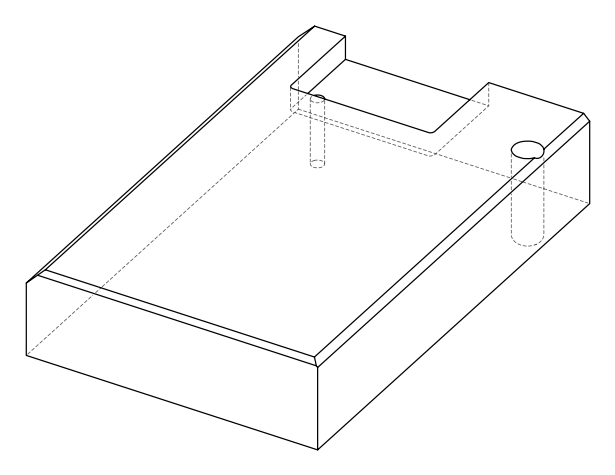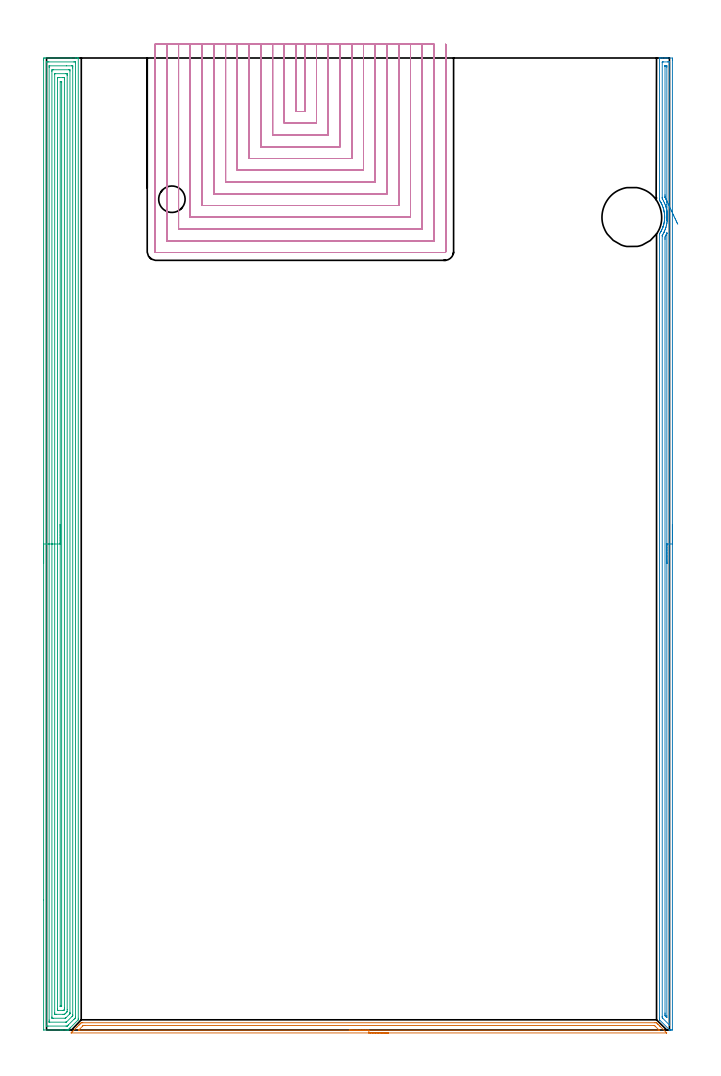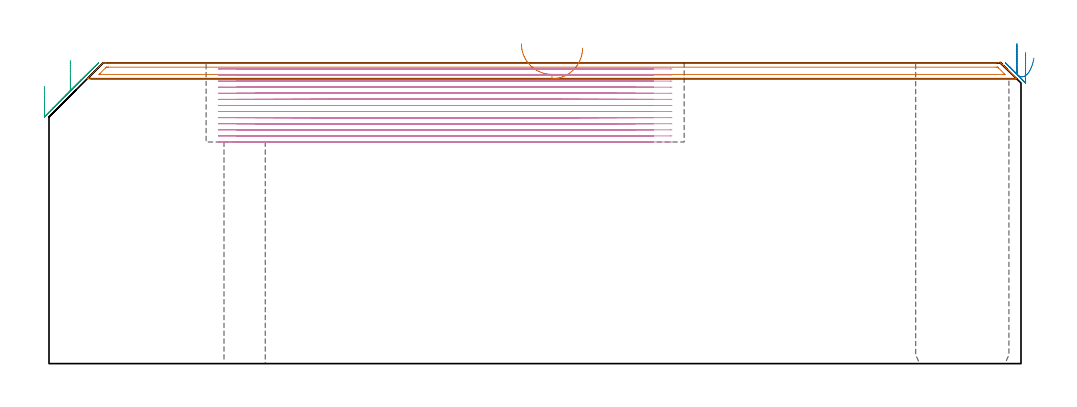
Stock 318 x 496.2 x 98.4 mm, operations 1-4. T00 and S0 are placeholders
(PLAN: 8 operations, 5 tool changes, 173.3 min)
(1 AREA_MILL | FG_CHAMFER_SURFACE | UGT0205_001 | 4.98 min | 4173 mm3)
(2 AREA_MILL_1 | FG_CHAMFER_SURFACE_1 | UGT0205_001 | 12.06 min | 10744 mm3)
(3 AREA_MILL_2 | FG_CHAMFER_SURFACE_2 | UGT0205_001 | 27.97 min | 77639 mm3)
(4 MILL_SLOT | SLOT_PARTIAL_RECTANGULAR | NXT0201_009 | Follow Part, ap 2, ae 75% | 123.13 min | 418203 mm3)
(5 MILL_THROUGH_HOLE_FROM_SOLID_MATERIAL | STEP1HOLE | NXT0201_007 | Circular | 4.46 min | 71501 mm3)
(6 SPOT_DRILL | STEP1HOLE_1 | NXT0321_9005460120000 | 0.04 min | 5 mm3)
(7 DRILL_THROUGH_HOLE_INTO_CENTER | STEP1HOLE_1 | NXT0301_042 | 0.32 min | 2831 mm3)
(8 DRILL_TO_ENLARGE_THROUGH_HOLE | STEP1HOLE_1 | NXT0301_102 | 0.32 min | 7514 mm3)
(TOOL UGT0205_001 | Chamfer Mill 20 x 3 x 45 deg. | D20 FL50 Z2)
(TOOL NXT0201_009 | ENDMILL 8mm [2P460-0800-NA 1630] | D8 FL26 Z6)
(TOOL NXT0201_007 | ENDMILL 25mm [R216.25-25050GCK54P 1620] | D25 R3 FL54 Z5)
(TOOL NXT0321_9005460120000 | NC Spot Drill, 142deg, 12mm, Carbide, Uncoated | D12 PA142 FL30 Z2)
(TOOL NXT0301_042 | Carbide Drill 7.1mm [860.1-0710-057A1-MM 2214] | D7.1 PA140 FL85 Z2)
(TOOL NXT0301_102 | Carbide Drill 13.5mm [860.1-1350-108A1-MM 2214] | D13.5 PA140 FL123 Z2)
(OP 1 AREA_MILL)
G17 G21 G94 G90
T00 M6
G54
G17 G0 G90 X174.55 Y-1.5 S1061 M3
G43 Z108.4 H0
Z103.2
G94 G1 X174.512 Z102.328 F250.
X174.398 Z101.463
X174.21 Z100.612
X173.947 Z99.78
X173.613 Z98.974
X173.211 Z98.2
X172.742 Z97.464
X172.211 Z96.772
X171.621 Z96.129
X170.978 Z95.54
X170.286 Z95.008
X169.55 Z94.54
X168.777 Z94.137
X167.971 Z93.803
X167.139 Z93.541
X166.287 Z93.352
X165.422 Z93.238
X164.55 Z93.2
X12.673
X12.52 Y-1.493 Z93.206
X12.673 Y-1.331 Z93.368
X12.888 Y-1.113 Z93.587
X12.905 Y-1.095 Z93.605
X13.566 Y-0.434 Z94.265
X14.459 Y0.459 Z95.159
X15.246 Y1.246 Z95.944
X15.353 Y1.354 Z96.051
X15.538 Y1.539 Z96.237
X16.246 Y2.247 Z96.945
X16.415 Y2.417 Z97.112
X16.58 Y2.581 Z97.279
X16.693 Y2.694 Z97.392
X16.854 Y2.856 Z97.551
X17.012 Y3.013 Z97.711
X17.14 Y3.141 Z97.839
X17.293 Y3.295 Z97.99
X17.586 Y3.586 Z98.283
X17.698 Y3.695 Z98.391
X18.48 Y3.7 Z98.4
X310.621
X311.402 Y3.695 Z98.391
X311.514 Y3.585 Z98.282
X311.807 Y3.295 Z97.99
X311.961 Y3.14 Z97.838
X312.088 Y3.013 Z97.711
X312.246 Y2.856 Z97.551
X312.753 Y2.347 Z97.047
X313.003 Y2.098 Z96.796
X313.124 Y1.978 Z96.674
X313.455 Y1.645 Z96.345
X316.512 Y-1.411 Z93.287
X316.577 Y-1.48 Z93.218
X316.583 Y-1.495 Z93.204
X316.577 Y-1.499 Z93.199
X164.55 Y-1.5 Z93.2
Y-0.086 Z94.614
X16.693 Y-0.085 Z94.615
X16.558
X16.44 Y-0.081 Z94.619
X16.389 Y-0.079 Z94.621
Y-0.072 Z94.628
X16.464 Y0.008 Z94.708
X16.546 Y0.094 Z94.794
X16.693 Y0.243 Z94.943
X18.48 Y2.029 Z96.729
X18.679 Y2.221 Z96.921
X18.728 Y2.266 Z96.966
X18.759 Y2.279 Z96.979
X18.804 Y2.281 Z96.981
X18.993 Y2.284 Z96.984
X19.373 Y2.286 Z96.986
X19.507
X309.861
X310.241 Y2.283 Z96.983
X310.335 Y2.281 Z96.981
X310.355 Y2.279 Z96.979
X310.385 Y2.254 Z96.954
X310.45 Y2.195 Z96.895
X310.621 Y2.029 Z96.729
X312.653 Y-0.003 Z94.697
X312.7 Y-0.052 Z94.648
X312.719 Y-0.076 Z94.624
Y-0.081 Z94.619
X312.717 Y-0.082 Z94.618
X312.656 Y-0.084 Z94.616
X312.408 Y-0.086 Z94.614
X312.249
X164.55
X163.679 Z94.652
X162.814 Z94.766
X161.962 Z94.955
X161.13 Z95.217
X160.324 Z95.551
X159.55 Z95.954
X158.815 Z96.423
X158.122 Z96.954
X157.479 Z97.543
X156.89 Z98.186
X156.359 Z98.878
X155.89 Z99.614
X155.487 Z100.388
X155.153 Z101.194
X154.891 Z102.026
X154.702 Z102.878
X154.588 Z103.743
X154.55 Z104.614
G0 Z108.4
M5
M2
(OP 2 AREA_MILL_1)
G17 G21 G94 G90
T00 M6
G54
G17 G0 G90 X319.5 Y258.1 S1061 M3
G43 Z108.4 H0
Z101.8
G94 G1 Y258.062 Z100.928 F250.
Y257.948 Z100.064
Y257.759 Z99.212
Y257.497 Z98.38
Y257.163 Z97.574
Y256.76 Z96.8
Y256.292 Z96.064
Y255.76 Z95.372
Y255.171 Z94.729
Y254.528 Z94.14
Y253.836 Z93.609
Y253.1 Z93.14
Y252.326 Z92.737
Y251.52 Z92.403
Y250.688 Z92.141
Y249.836 Z91.952
Y248.972 Z91.838
Y248.1 Z91.8
Y0.172
X319.497 Y0.103 Z91.803
X319.492 Y0.01 Z91.806
X319.084 Y0. Z92.216
X318.677 Z92.623
X318.383 Z92.912
X318.248 Z93.048
X318.11 Y0.003 Z93.187
X318.093 Y0.007 Z93.203
X317.987 Y0.113 Z93.311
X317.927 Y0.172 Z93.371
X313.013 Y5.086 Z98.286
X312.923 Y5.175 Z98.373
X312.905 Y5.204 Z98.391
X312.9 Y5.978 Z98.4
Y406.238
X312.904 Y406.405 Z98.389
X312.999 Y406.562 Z98.3
X313.126 Y406.757 Z98.173
X313.308 Y407.047 Z97.992
X313.322 Y407.07 Z97.977
X313.571 Y407.501 Z97.726
X313.612 Y407.578 Z97.683
X313.799 Y407.914 Z97.5
X313.826 Y407.963 Z97.473
X313.965 Y408.245 Z97.334
X314.043 Y408.408 Z97.254
X314.249 Y408.856 Z97.051
X314.61 Y409.749 Z96.685
X314.632 Y409.811 Z96.662
X314.7 Y409.987 Z96.599
X314.711 Y410.022 Z96.589
X314.719 Y410.047 Z96.581
X314.783 Y410.258 Z96.51
X314.86 Y410.499 Z96.433
X314.905 Y410.642 Z96.388
X314.923 Y410.705 Z96.37
X315.033 Y411.088 Z96.264
X315.083 Y411.293 Z96.215
X315.122 Y411.452 Z96.176
X315.14 Y411.535 Z96.154
X315.152 Y411.598 Z96.14
X315.286 Y412.254 Z96.013
X315.319 Y412.428 Z95.977
X315.327 Y412.492 Z95.966
X315.399 Y412.987 Z95.897
X315.447 Y413.321 Z95.848
X315.508 Y414.088 Z95.782
X315.52 Y414.215 Z95.775
X315.522 Y414.241
X315.54 Y414.661 Z95.755
Y414.793 Z95.752
Y414.85 Z95.751
X315.542 Y414.898 Z95.752
X315.543 Y414.993
X315.544 Y415.108 Z95.75
X315.542 Y415.172 Z95.751
X315.534 Y415.554 Z95.76
X315.53 Y415.623 Z95.763
X315.507 Y416.001 Z95.785
X315.5 Y416.065 Z95.79
X315.426 Y416.839 Z95.872
X315.42 Y416.894 Z95.877
X315.341 Y417.405 Z95.953
X315.313 Y417.603 Z95.985
X315.307 Y417.645 Z95.992
X315.284 Y417.787 Z96.012
X315.271 Y417.852 Z96.024
X315.198 Y418.234 Z96.1
X315.102 Y418.635 Z96.197
X315.091 Y418.68 Z96.208
X314.839 Y419.573 Z96.459
X314.818 Y419.639 Z96.48
X314.699 Y420.012 Z96.599
X314.53 Y420.466 Z96.765
X314.503 Y420.532 Z96.791
X314.419 Y420.746 Z96.88
X314.413 Y420.762 Z96.887
X314.351 Y420.914 Z96.947
X314.321 Y420.979 Z96.975
X314.155 Y421.359 Z97.145
X314.099 Y421.474 Z97.2
X313.903 Y421.873 Z97.393
X313.812 Y422.063 Z97.487
X313.711 Y422.252 Z97.588
X313.702 Y422.27 Z97.598
X313.52 Y422.588 Z97.78
X313.455 Y422.701 Z97.844
X313.186 Y423.145 Z98.112
X313.143 Y423.213 Z98.155
X312.905 Y423.584 Z98.395
Y423.594
X312.9 Y424.106 Z98.4
Y496.028
X312.903 Y496.19 Z98.388
X312.964 Y496.193 Z98.328
X313.378 Y496.2 Z97.921
X313.723 Z97.576
X314.413 Z96.882
X315.651 Z95.646
X316.197 Z95.097
X316.819 Z94.476
X319.497 Y496.199 Z91.8
X319.5 Y495.581
Y494.961
Y248.1
X318.086 Z93.214
Y3.102
X318.085 Y2.904 Z93.215
X318.08 Y2.51 Z93.22
X318.079 Y2.477 Z93.221
X318.064 Y2.488 Z93.236
X318.036 Y2.514 Z93.264
X317.987 Y2.563 Z93.313
X314.571 Y5.98 Z96.729
X314.413 Y6.143 Z96.887
X314.328 Y6.234 Z96.972
X314.319 Y6.577 Z96.981
X314.316 Y6.774 Z96.984
X314.315 Y6.873 Z96.985
X314.314 Y6.972 Z96.986
X314.315 Y405.344 Z96.985
Y405.442
X314.318 Y405.541 Z96.982
X314.321 Y405.605 Z96.979
X314.339 Y405.661 Z96.961
X314.413 Y405.795 Z96.887
X314.574 Y406.077 Z96.726
X314.664 Y406.238 Z96.636
X314.89 Y406.654 Z96.41
X315.138 Y407.131 Z96.162
X315.172 Y407.198 Z96.128
X315.194 Y407.244 Z96.106
X315.307 Y407.489 Z95.993
X315.47 Y407.861 Z95.83
X315.539 Y408.024 Z95.761
X315.729 Y408.495 Z95.571
X315.896 Y408.918 Z95.404
X315.944 Y409.046 Z95.356
X315.977 Y409.141 Z95.323
X316.195 Y409.811 Z95.105
X316.2 Y409.827 Z95.1
X316.385 Y410.52 Z94.915
X316.429 Y410.705 Z94.871
X316.549 Y411.249 Z94.751
X316.622 Y411.598 Z94.678
X316.663 Y411.813 Z94.637
X316.695 Y411.997 Z94.605
X316.769 Y412.492 Z94.531
X316.809 Y412.776 Z94.491
X316.844 Y413.061 Z94.456
X316.875 Y413.385 Z94.425
X316.891 Y413.587 Z94.409
X316.936 Y414.278 Z94.364
X316.942 Y414.429 Z94.358
X316.953 Y415.172 Z94.347
X316.952 Y415.314 Z94.348
X316.919 Y416.065 Z94.381
X316.908 Y416.251 Z94.392
X316.842 Y416.959 Z94.458
X316.828 Y417.091 Z94.472
X316.809 Y417.243 Z94.491
X316.717 Y417.852 Z94.583
X316.646 Y418.3 Z94.654
X316.559 Y418.746 Z94.741
X316.393 Y419.446 Z94.907
X316.341 Y419.639 Z94.959
X316.2 Y420.143 Z95.1
X316.082 Y420.532 Z95.218
X316.026 Y420.706 Z95.274
X315.765 Y421.426 Z95.535
X315.468 Y422.158 Z95.832
X315.396 Y422.319 Z95.904
X315.307 Y422.513 Z95.993
X314.961 Y423.213 Z96.339
X314.545 Y423.974 Z96.755
X314.467 Y424.106 Z96.833
X314.413 Y424.199 Z96.887
X314.327 Y424.353 Z96.973
X314.319 Y424.703 Z96.981
X314.315 Y424.901 Z96.985
Y425.
X314.314 Y425.098 Z96.986
X314.315 Y493.892 Z96.985
X314.317 Y493.992 Z96.983
X314.321 Y494.18 Z96.979
X314.413 Y494.19 Z96.887
X314.903 Y494.198 Z96.397
X317.093 Y494.2 Z94.207
X317.581 Z93.719
X317.987 Y494.196 Z93.313
X318.045 Y494.194 Z93.255
X318.074 Y494.191 Z93.226
X318.079 Y494.09 Z93.221
X318.084 Y493.893 Z93.216
X318.085 Y493.794 Z93.215
X318.086 Y248.1 Z93.214
X316.671 Z94.629
Y7.295
X316.67 Y6.873 Z94.63
X316.667 Y6.406 Z94.633
X316.665 Y6.353 Z94.635
X316.425 Y6.581 Z94.875
X316.275 Y6.726 Z95.025
X316.2 Y6.799 Z95.1
X316.126 Y6.873 Z95.174
X316.053 Y6.949 Z95.247
X315.908 Y7.104 Z95.392
X315.735 Y7.291 Z95.565
X315.733 Y7.34 Z95.567
X315.73 Y7.767 Z95.57
X315.729 Y8.238 Z95.571
X315.728 Y8.66 Z95.572
X315.729 Y403.557 Z95.571
X315.73 Y404.027 Z95.57
X315.733 Y404.451 Z95.567
X315.738 Y404.912 Z95.562
X315.968 Y405.344 Z95.332
X316.048 Y405.497 Z95.252
X316.2 Y405.793 Z95.1
X316.347 Y406.091 Z94.953
X316.417 Y406.238 Z94.883
X316.651 Y406.745 Z94.649
X316.663 Y406.767 Z94.637
X316.666 Y406.768 Z94.634
X316.668 Y406.766 Z94.632
X316.671 Y406.723 Z94.629
Y406.701
Y248.1
Y247.228 Z94.667
Y246.363 Z94.78
Y245.512 Z94.969
Y244.68 Z95.232
Y243.874 Z95.565
Y243.1 Z95.968
Y242.364 Z96.437
Y241.672 Z96.968
Y241.029 Z97.557
Y240.44 Z98.201
Y239.908 Z98.893
Y239.44 Z99.629
Y239.037 Z100.402
Y238.703 Z101.208
Y238.441 Z102.04
Y238.252 Z102.892
Y238.138 Z103.757
Y238.1 Z104.629
G0 Z108.4
X322.232 Y411.34
Z99.93
G1 X322.073 Y411.679 Z99.143
X321.885 Y412.08 Z98.391
X321.67 Y412.539 Z97.681
X321.43 Y413.052 Z97.017
X321.166 Y413.615 Z96.405
X320.881 Y414.224 Z95.85
X320.576 Y414.875 Z95.356
X320.254 Y415.563 Z94.926
X319.917 Y416.282 Z94.564
X319.569 Y417.026 Z94.273
X319.21 Y417.791 Z94.054
X318.846 Y418.57 Z93.91
X318.477 Y419.358 Z93.841
X318.107 Y420.148 Z93.848
X317.738 Y420.934 Z93.932
X317.375 Y421.711 Z94.09
X317.018 Y422.473 Z94.323
X316.671 Y423.213 Z94.629
X316.3 Y424.006 Z95.
X316.251 Y424.106 Z95.049
X316.2 Y424.207 Z95.1
X315.78 Y425. Z95.52
X315.75 Y425.061 Z95.55
X315.735 Y425.119 Z95.565
X315.733 Y425.236 Z95.567
X315.73 Y425.47 Z95.57
X315.729 Y425.893 Z95.571
X315.728 Y426.365 Z95.572
X315.729 Y492.007 Z95.571
X315.73 Y492.125 Z95.57
X315.733 Y492.182 Z95.567
X315.734 Y492.189 Z95.566
X315.76 Y492.193 Z95.54
X315.814 Y492.197 Z95.486
X316.007 Y492.2 Z95.293
X316.2 Z95.1
X316.393 Y492.198 Z94.907
X316.521 Y492.195 Z94.779
X316.624 Y492.19 Z94.676
X316.665 Y492.183 Z94.635
X316.666 Y492.163 Z94.634
X316.669 Y492.007 Z94.631
X316.671 Y491.536 Z94.629
Y423.213
Y422.341 Z94.667
Y421.476 Z94.78
Y420.625 Z94.969
Y419.793 Z95.232
Y418.987 Z95.565
Y418.213 Z95.968
Y417.477 Z96.437
Y416.785 Z96.968
Y416.142 Z97.557
Y415.552 Z98.201
Y415.021 Z98.893
Y414.553 Z99.629
Y414.15 Z100.402
Y413.816 Z101.208
Y413.553 Z102.04
Y413.365 Z102.892
Y413.251 Z103.757
Y413.213 Z104.629
G0 Z108.4
M5
M2
(OP 3 AREA_MILL_2)
G17 G21 G94 G90
T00 M6
G54
G17 G0 G90 X-1.5 Y238.1 S1061 M3
G43 Z108.4 H0
Z90.7
G94 G1 Y238.138 Z89.828 F250.
Y238.252 Z88.963
Y238.441 Z88.112
Y238.703 Z87.28
Y239.037 Z86.474
Y239.44 Z85.7
Y239.908 Z84.964
Y240.44 Z84.272
Y241.029 Z83.629
Y241.672 Z83.04
Y242.364 Z82.508
Y243.1 Z82.04
Y243.874 Z81.637
Y244.68 Z81.303
Y245.512 Z81.041
Y246.363 Z80.852
Y247.228 Z80.738
Y248.1 Z80.7
Y495.159
X-1.499 Y495.581 Z80.701
X-1.495 Y496.048 Z80.703
X-1.492 Y496.191 Z80.706
X-1.034 Y496.195 Z81.164
X-0.422 Y496.2 Z81.775
X12.475 Z94.67
X14.851 Z97.046
X15.533 Z97.732
X15.84 Z98.04
X16.191 Y496.193 Z98.382
X16.197 Y496.192 Z98.388
X16.2 Y496.027 Z98.4
Y5.98
X16.194 Y5.204 Z98.391
X16.178 Y5.176 Z98.375
X12.204 Y1.202 Z94.4
X12.067 Y1.066 Z94.265
X11.901 Y0.9 Z94.099
X11.763 Y0.76 Z93.958
X11.62 Y0.619 Z93.818
X11.465 Y0.464 Z93.663
X11.321 Y0.319 Z93.517
X11.173 Y0.172 Z93.371
X11.021 Y0.021 Z93.219
X10.999 Y0.009 Z93.197
X10.981 Y0. Z93.179
X10.93 Z93.13
X10.238 Z92.437
X9.556 Z91.751
X8.333 Z90.53
X7.791 Z89.986
X7.18 Z89.375
X-1.306 Y0.001 Z80.892
X-1.492 Y0.01 Z80.706
X-1.499 Y0.197 Z80.699
X-1.5 Y66.356 Z80.7
Y248.1
X-0.086 Z82.114
X-0.085 Y494.001 Z82.115
X-0.084 Y494.104 Z82.116
X-0.082 Y494.155 Z82.118
X-0.079 Y494.176 Z82.121
X-0.068 Y494.19 Z82.132
X0.333 Y494.197 Z82.533
X0.731 Y494.199 Z82.931
X1.213 Y494.2 Z83.413
X13.969 Y494.199 Z96.169
X14.453 Y494.197 Z96.653
X14.678 Y494.19 Z96.878
X14.779 Y494.173 Z96.979
X14.785 Y493.862 Z96.985
Y493.794
Y6.873
X14.781 Y6.46 Z96.981
X14.779 Y6.258 Z96.979
X14.686 Y6.147 Z96.886
X14.527 Y5.98 Z96.727
X14.247 Y5.698 Z96.447
X13.969 Y5.418 Z96.169
X11.14 Y2.59 Z93.34
X10.956 Y2.406 Z93.156
X10.693 Y2.149 Z92.893
X10.606 Y2.068 Z92.806
X10.537 Y2.01 Z92.737
X10.439 Y2.008 Z92.639
X9.956 Y2.001 Z92.156
X0.731 Z82.931
X0.247 Y2.003 Z82.447
X0.022 Y2.01 Z82.222
X-0.079 Y2.027 Z82.121
X-0.085 Y2.339 Z82.115
Y2.406
X-0.086 Y248.1 Z82.114
X1.328 Z83.528
X1.329 Y491.402 Z83.529
X1.331 Y492.007 Z83.531
X1.334 Y492.151 Z83.534
X1.335 Y492.18 Z83.535
X1.361 Y492.19 Z83.561
X1.427 Y492.197 Z83.627
X1.614 Y492.199 Z83.814
X10.248 Y492.2 Z92.448
X12.896 Z95.096
X13.086 Y492.199 Z95.286
X13.277 Y492.197 Z95.477
X13.331 Y492.194 Z95.531
X13.36 Y492.19 Z95.56
X13.365 Y492.177 Z95.565
X13.368 Y492.103 Z95.568
X13.37 Y492.007 Z95.57
X13.371 Y491.719 Z95.571
X13.372 Y491.114 Z95.572
X13.371 Y7.767 Z95.571
Y7.479
X13.368 Y7.382 Z95.568
X13.364 Y7.306 Z95.564
X13.359 Y7.27 Z95.559
X13.031 Y6.93 Z95.231
X10.293 Y4.193 Z92.493
X10.142 Y4.05 Z92.342
X10.114 Y4.025 Z92.314
X10.064 Y4.01 Z92.264
X9.937 Y4.005 Z92.137
X9.746 Y4.001 Z91.946
X1.614 Z83.814
X1.423 Y4.003 Z83.623
X1.369 Y4.006 Z83.569
X1.34 Y4.01 Z83.54
X1.335 Y4.023 Z83.535
X1.332 Y4.097 Z83.532
X1.33 Y4.193 Z83.53
X1.329 Y4.481 Z83.529
X1.328 Y5.086 Z83.528
Y248.1
X2.743 Z84.943
Y489.327
X2.746 Y489.968 Z84.946
X2.749 Y490.176 Z84.949
X2.948 Y490.19 Z85.148
X3.379 Y490.2 Z85.579
X3.399 Z85.599
X11.341 Z93.541
X11.755 Y490.192 Z93.955
X11.95 Y490.185 Z94.15
X11.953 Y490.072 Z94.153
X11.957 Y489.577 Z94.157
Y8.91
X11.956 Y8.66 Z94.156
X11.95 Y8.339 Z94.15
X11.946 Y8.306 Z94.146
X11.926 Y8.28 Z94.126
X11.884 Y8.233 Z94.084
X9.876 Y6.226 Z92.076
X9.746 Y6.101 Z91.946
X9.66 Y6.021 Z91.86
X9.556 Y6.003 Z91.756
X9.536 Y6.001 Z91.736
X3.359 Y6. Z85.559
X2.944 Y6.008 Z85.144
X2.75 Y6.015 Z84.95
X2.747 Y6.128 Z84.947
X2.743 Y6.623 Z84.943
Y248.1
X4.157 Z86.357
Y487.751
X4.159 Y487.963 Z86.359
X4.162 Y488.103 Z86.362
X4.166 Y488.191 Z86.366
X4.181 Y488.193 Z86.381
X4.261 Y488.197 Z86.461
X4.492 Y488.2 Z86.692
X9.787 Z91.987
X10.439 Y488.193 Z92.639
X10.525 Y488.19 Z92.725
X10.536 Y487.856 Z92.736
X10.542 Y487.646 Z92.742
X10.543 Y487.54 Z92.743
Y487.434
Y10.341
X10.542 Y9.553 Z92.742
X10.54 Y9.451 Z92.74
X10.536 Y9.348 Z92.736
X10.439 Y9.244 Z92.639
X10.151 Y8.951 Z92.351
X9.862 Y8.66 Z92.062
X9.556 Y8.354 Z91.756
X9.263 Y8.064 Z91.463
X9.223 Y8.027 Z91.423
X9.201 Y8.011 Z91.401
X9.162 Y8.007 Z91.362
X9. Y8.002 Z91.2
X8.674 Y8. Z90.874
X8.443 Z90.643
X5.144 Z87.344
X4.913 Z87.113
X4.261 Y8.007 Z86.461
X4.175 Y8.01 Z86.375
X4.164 Y8.343 Z86.364
X4.158 Y8.554 Z86.358
X4.157 Y8.66 Z86.357
Y8.766
Y248.1
X5.571 Z87.771
Y486.099
X5.572 Y486.156 Z87.772
X5.575 Y486.184 Z87.775
X5.577 Y486.19 Z87.777
X5.589 Y486.196 Z87.789
X6.026 Y486.199 Z88.226
X6.467 Y486.2 Z88.667
X8.232 Z90.432
X8.674 Y486.199 Z90.874
X9.117 Y486.198 Z91.317
X9.123 Y486.192 Z91.323
X9.126 Y486.189 Z91.326
X9.128 Y485.753 Z91.328
X9.129 Y485.292 Z91.329
Y11.34
X9.127 Y10.881 Z91.327
X9.123 Y10.447 Z91.323
X9.122 Y10.394 Z91.322
X9.089 Y10.348 Z91.289
X9.021 Y10.274 Z91.221
X8.933 Y10.184 Z91.133
X8.845 Y10.1 Z91.045
X8.775 Y10.034 Z90.975
X8.728 Y10.01 Z90.928
X8.674 Y10.008 Z90.874
X8.232 Y10.001 Z90.432
X6.026 Z88.226
X5.583 Y10.002 Z87.783
X5.577 Y10.008 Z87.777
X5.574 Y10.011 Z87.774
X5.572 Y10.447 Z87.772
X5.571 Y10.908 Z87.771
Y248.1
X6.985 Z89.185
X6.986 Y483.983 Z89.186
X6.992 Y484.173 Z89.192
X7.442 Y484.195 Z89.642
X7.561 Y484.199 Z89.761
X7.654 Z89.854
X7.678 Y484.196 Z89.878
X7.699 Y484.191 Z89.899
X7.708 Y484.154 Z89.908
X7.713 Y484.045 Z89.913
X7.714 Y483.966 Z89.914
Y12.234
X7.71 Y12.05 Z89.91
X7.708 Y12.013 Z89.908
X7.658 Y12.006 Z89.858
X7.581 Y12.002 Z89.781
X7.465 Y12. Z89.665
X7.14 Z89.34
X7.046 Y12.001 Z89.246
X7.022 Y12.004 Z89.222
X7.001 Y12.009 Z89.201
X6.992 Y12.046 Z89.192
X6.987 Y12.155 Z89.187
X6.985 Y12.234 Z89.185
Y12.311
Y248.1
Y248.972 Z89.223
Y249.836 Z89.337
Y250.688 Z89.526
Y251.52 Z89.788
Y252.326 Z90.122
Y253.1 Z90.525
Y253.836 Z90.994
Y254.528 Z91.525
Y255.171 Z92.114
Y255.76 Z92.757
Y256.291 Z93.449
Y256.76 Z94.185
Y257.163 Z94.959
Y257.497 Z95.765
Y257.759 Z96.597
Y257.948 Z97.449
Y258.062 Z98.314
Y258.1 Z99.185
G0 Z108.4
M5
M2
(OP 4 MILL_SLOT)
G17 G21 G94 G90
T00 M6
G54
G17 G0 G90 X127.4 Y503.2 S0 M3
G43 Z108.4 H1
Z96.408
G94 G1 Y500.2 F250.
Y468.9 F500.
X131.8
Y500.2
Y503.2 F250.
X121.4
Y500.2
Y462.9 F500.
X137.8
Y500.2
Y503.2 F250.
X115.4
Y500.2
Y456.9 F500.
X143.8
Y500.2
Y503.2 F250.
X109.4
Y500.2
Y450.9 F500.
X149.8
Y500.2
Y503.2 F250.
X103.4
Y500.2
Y444.9 F500.
X155.8
Y500.2
Y503.2 F250.
X97.4
Y500.2
Y438.9 F500.
X161.8
Y500.2
Y503.2 F250.
X91.4
Y500.2
Y432.9 F500.
X167.8
Y500.2
Y503.2 F250.
X85.4
Y500.2
Y426.9 F500.
X173.8
Y500.2
Y503.2 F250.
X79.4
Y500.2
Y420.9 F500.
X179.8
Y500.2
Y503.2 F250.
X73.4
Y500.2
Y414.9 F500.
X185.8
Y500.2
Y503.2 F250.
X67.4
Y500.2
Y408.9 F500.
X191.8
Y500.2
Y503.2 F250.
X61.4
Y500.2
Y402.9 F500.
X197.8
Y500.2
Y503.2 F250.
X55.4
Y500.2
Y397.4 F500.
G3 X55.9 Y396.9 R0.5
G1 X203.3
G3 X203.8 Y397.4 R0.5
G1 Y500.2
Y503.2 F250.
G0 X127.4 Z94.415
G1 Y500.2
Y468.9 F500.
X131.8
Y500.2
Y503.2 F250.
X121.4
Y500.2
Y462.9 F500.
X137.8
Y500.2
Y503.2 F250.
X115.4
Y500.2
Y456.9 F500.
X143.8
Y500.2
Y503.2 F250.
X109.4
Y500.2
Y450.9 F500.
X149.8
Y500.2
Y503.2 F250.
X103.4
Y500.2
Y444.9 F500.
X155.8
Y500.2
Y503.2 F250.
X97.4
Y500.2
Y438.9 F500.
X161.8
Y500.2
Y503.2 F250.
X91.4
Y500.2
Y432.9 F500.
X167.8
Y500.2
Y503.2 F250.
X85.4
Y500.2
Y426.9 F500.
X173.8
Y500.2
Y503.2 F250.
X79.4
Y500.2
Y420.9 F500.
X179.8
Y500.2
Y503.2 F250.
X73.4
Y500.2
Y414.9 F500.
X185.8
Y500.2
Y503.2 F250.
X67.4
Y500.2
Y408.9 F500.
X191.8
Y500.2
Y503.2 F250.
X61.4
Y500.2
Y402.9 F500.
X197.8
Y500.2
Y503.2 F250.
X55.4
Y500.2
Y397.4 F500.
G3 X55.9 Y396.9 R0.5
G1 X203.3
G3 X203.8 Y397.4 R0.5
G1 Y500.2
Y503.2 F250.
G0 X127.4 Z92.423
G1 Y500.2
Y468.9 F500.
X131.8
Y500.2
Y503.2 F250.
X121.4
Y500.2
Y462.9 F500.
X137.8
Y500.2
Y503.2 F250.
X115.4
Y500.2
Y456.9 F500.
X143.8
Y500.2
Y503.2 F250.
X109.4
Y500.2
Y450.9 F500.
X149.8
Y500.2
Y503.2 F250.
X103.4
Y500.2
Y444.9 F500.
X155.8
Y500.2
Y503.2 F250.
X97.4
Y500.2
Y438.9 F500.
X161.8
Y500.2
Y503.2 F250.
X91.4
Y500.2
Y432.9 F500.
X167.8
Y500.2
Y503.2 F250.
X85.4
Y500.2
Y426.9 F500.
X173.8
Y500.2
Y503.2 F250.
X79.4
Y500.2
Y420.9 F500.
X179.8
Y500.2
Y503.2 F250.
X73.4
Y500.2
Y414.9 F500.
X185.8
Y500.2
Y503.2 F250.
X67.4
Y500.2
Y408.9 F500.
X191.8
Y500.2
Y503.2 F250.
X61.4
Y500.2
Y402.9 F500.
X197.8
Y500.2
Y503.2 F250.
X55.4
Y500.2
Y397.4 F500.
G3 X55.9 Y396.9 R0.5
G1 X203.3
G3 X203.8 Y397.4 R0.5
G1 Y500.2
Y503.2 F250.
G0 X127.4 Z90.431
G1 Y500.2
Y468.9 F500.
X131.8
Y500.2
Y503.2 F250.
X121.4
Y500.2
Y462.9 F500.
X137.8
Y500.2
Y503.2 F250.
X115.4
Y500.2
Y456.9 F500.
X143.8
Y500.2
Y503.2 F250.
X109.4
Y500.2
Y450.9 F500.
X149.8
Y500.2
Y503.2 F250.
X103.4
Y500.2
Y444.9 F500.
X155.8
Y500.2
Y503.2 F250.
X97.4
Y500.2
Y438.9 F500.
X161.8
Y500.2
Y503.2 F250.
X91.4
Y500.2
Y432.9 F500.
X167.8
Y500.2
Y503.2 F250.
X85.4
Y500.2
Y426.9 F500.
X173.8
Y500.2
Y503.2 F250.
X79.4
Y500.2
Y420.9 F500.
X179.8
Y500.2
Y503.2 F250.
X73.4
Y500.2
Y414.9 F500.
X185.8
Y500.2
Y503.2 F250.
X67.4
Y500.2
Y408.9 F500.
X191.8
Y500.2
Y503.2 F250.
X61.4
Y500.2
Y402.9 F500.
X197.8
Y500.2
Y503.2 F250.
X55.4
Y500.2
Y397.4 F500.
G3 X55.9 Y396.9 R0.5
G1 X203.3
G3 X203.8 Y397.4 R0.5
G1 Y500.2
Y503.2 F250.
G0 X127.4 Z88.438
G1 Y500.2
Y468.9 F500.
X131.8
Y500.2
Y503.2 F250.
X121.4
Y500.2
Y462.9 F500.
X137.8
Y500.2
Y503.2 F250.
X115.4
Y500.2
Y456.9 F500.
X143.8
Y500.2
Y503.2 F250.
X109.4
Y500.2
Y450.9 F500.
X149.8
Y500.2
Y503.2 F250.
X103.4
Y500.2
Y444.9 F500.
X155.8
Y500.2
Y503.2 F250.
X97.4
Y500.2
Y438.9 F500.
X161.8
Y500.2
Y503.2 F250.
X91.4
Y500.2
Y432.9 F500.
X167.8
Y500.2
Y503.2 F250.
X85.4
Y500.2
Y426.9 F500.
X173.8
Y500.2
Y503.2 F250.
X79.4
Y500.2
Y420.9 F500.
X179.8
Y500.2
Y503.2 F250.
X73.4
Y500.2
Y414.9 F500.
X185.8
Y500.2
Y503.2 F250.
X67.4
Y500.2
Y408.9 F500.
X191.8
Y500.2
Y503.2 F250.
X61.4
Y500.2
Y402.9 F500.
X197.8
Y500.2
Y503.2 F250.
X55.4
Y500.2
Y397.4 F500.
G3 X55.9 Y396.9 R0.5
G1 X203.3
G3 X203.8 Y397.4 R0.5
G1 Y500.2
Y503.2 F250.
G0 X127.4 Z86.446
G1 Y500.2
Y468.9 F500.
X131.8
Y500.2
Y503.2 F250.
X121.4
Y500.2
Y462.9 F500.
X137.8
Y500.2
Y503.2 F250.
X115.4
Y500.2
Y456.9 F500.
X143.8
Y500.2
Y503.2 F250.
X109.4
Y500.2
Y450.9 F500.
X149.8
Y500.2
Y503.2 F250.
X103.4
Y500.2
Y444.9 F500.
X155.8
Y500.2
Y503.2 F250.
X97.4
Y500.2
Y438.9 F500.
X161.8
Y500.2
Y503.2 F250.
X91.4
Y500.2
Y432.9 F500.
X167.8
Y500.2
Y503.2 F250.
X85.4
Y500.2
Y426.9 F500.
X173.8
Y500.2
Y503.2 F250.
X79.4
Y500.2
Y420.9 F500.
X179.8
Y500.2
Y503.2 F250.
X73.4
Y500.2
Y414.9 F500.
X185.8
Y500.2
Y503.2 F250.
X67.4
Y500.2
Y408.9 F500.
X191.8
Y500.2
Y503.2 F250.
X61.4
Y500.2
Y402.9 F500.
X197.8
Y500.2
Y503.2 F250.
X55.4
Y500.2
Y397.4 F500.
G3 X55.9 Y396.9 R0.5
G1 X203.3
G3 X203.8 Y397.4 R0.5
G1 Y500.2
Y503.2 F250.
G0 X127.4 Z84.454
G1 Y500.2
Y468.9 F500.
X131.8
Y500.2
Y503.2 F250.
X121.4
Y500.2
Y462.9 F500.
X137.8
Y500.2
Y503.2 F250.
X115.4
Y500.2
Y456.9 F500.
X143.8
Y500.2
Y503.2 F250.
X109.4
Y500.2
Y450.9 F500.
X149.8
Y500.2
Y503.2 F250.
X103.4
Y500.2
Y444.9 F500.
X155.8
Y500.2
Y503.2 F250.
X97.4
Y500.2
Y438.9 F500.
X161.8
Y500.2
Y503.2 F250.
X91.4
Y500.2
Y432.9 F500.
X167.8
Y500.2
Y503.2 F250.
X85.4
Y500.2
Y426.9 F500.
X173.8
Y500.2
Y503.2 F250.
X79.4
Y500.2
Y420.9 F500.
X179.8
Y500.2
Y503.2 F250.
X73.4
Y500.2
Y414.9 F500.
X185.8
Y500.2
Y503.2 F250.
X67.4
Y500.2
Y408.9 F500.
X191.8
Y500.2
Y503.2 F250.
X61.4
Y500.2
Y402.9 F500.
X197.8
Y500.2
Y503.2 F250.
X55.4
Y500.2
Y397.4 F500.
G3 X55.9 Y396.9 R0.5
G1 X203.3
G3 X203.8 Y397.4 R0.5
G1 Y500.2
Y503.2 F250.
G0 X127.4 Z82.461
G1 Y500.2
Y468.9 F500.
X131.8
Y500.2
Y503.2 F250.
X121.4
Y500.2
Y462.9 F500.
X137.8
Y500.2
Y503.2 F250.
X115.4
Y500.2
Y456.9 F500.
X143.8
Y500.2
Y503.2 F250.
X109.4
Y500.2
Y450.9 F500.
X149.8
Y500.2
Y503.2 F250.
X103.4
Y500.2
Y444.9 F500.
X155.8
Y500.2
Y503.2 F250.
X97.4
Y500.2
Y438.9 F500.
X161.8
Y500.2
Y503.2 F250.
X91.4
Y500.2
Y432.9 F500.
X167.8
Y500.2
Y503.2 F250.
X85.4
Y500.2
Y426.9 F500.
X173.8
Y500.2
Y503.2 F250.
X79.4
Y500.2
Y420.9 F500.
X179.8
Y500.2
Y503.2 F250.
X73.4
Y500.2
Y414.9 F500.
X185.8
Y500.2
Y503.2 F250.
X67.4
Y500.2
Y408.9 F500.
X191.8
Y500.2
Y503.2 F250.
X61.4
Y500.2
Y402.9 F500.
X197.8
Y500.2
Y503.2 F250.
X55.4
Y500.2
Y397.4 F500.
G3 X55.9 Y396.9 R0.5
G1 X203.3
G3 X203.8 Y397.4 R0.5
G1 Y500.2
Y503.2 F250.
G0 X127.4 Z80.469
G1 Y500.2
Y468.9 F500.
X131.8
Y500.2
Y503.2 F250.
X121.4
Y500.2
Y462.9 F500.
X137.8
Y500.2
Y503.2 F250.
X115.4
Y500.2
Y456.9 F500.
X143.8
Y500.2
Y503.2 F250.
X109.4
Y500.2
Y450.9 F500.
X149.8
Y500.2
Y503.2 F250.
X103.4
Y500.2
Y444.9 F500.
X155.8
Y500.2
Y503.2 F250.
X97.4
Y500.2
Y438.9 F500.
X161.8
Y500.2
Y503.2 F250.
X91.4
Y500.2
Y432.9 F500.
X167.8
Y500.2
Y503.2 F250.
X85.4
Y500.2
Y426.9 F500.
X173.8
Y500.2
Y503.2 F250.
X79.4
Y500.2
Y420.9 F500.
X179.8
Y500.2
Y503.2 F250.
X73.4
Y500.2
Y414.9 F500.
X185.8
Y500.2
Y503.2 F250.
X67.4
Y500.2
Y408.9 F500.
X191.8
Y500.2
Y503.2 F250.
X61.4
Y500.2
Y402.9 F500.
X197.8
Y500.2
Y503.2 F250.
X55.4
Y500.2
Y397.4 F500.
G3 X55.9 Y396.9 R0.5
G1 X203.3
G3 X203.8 Y397.4 R0.5
G1 Y500.2
Y503.2 F250.
G0 X127.4 Z78.477
G1 Y500.2
Y468.9 F500.
X131.8
Y500.2
Y503.2 F250.
X121.4
Y500.2
Y462.9 F500.
X137.8
Y500.2
Y503.2 F250.
X115.4
Y500.2
Y456.9 F500.
X143.8
Y500.2
Y503.2 F250.
X109.4
Y500.2
Y450.9 F500.
X149.8
Y500.2
Y503.2 F250.
X103.4
Y500.2
Y444.9 F500.
X155.8
Y500.2
Y503.2 F250.
X97.4
Y500.2
Y438.9 F500.
X161.8
Y500.2
Y503.2 F250.
X91.4
Y500.2
Y432.9 F500.
X167.8
Y500.2
Y503.2 F250.
X85.4
Y500.2
Y426.9 F500.
X173.8
Y500.2
Y503.2 F250.
X79.4
Y500.2
Y420.9 F500.
X179.8
Y500.2
Y503.2 F250.
X73.4
Y500.2
Y414.9 F500.
X185.8
Y500.2
Y503.2 F250.
X67.4
Y500.2
Y408.9 F500.
X191.8
Y500.2
Y503.2 F250.
X61.4
Y500.2
Y402.9 F500.
X197.8
Y500.2
Y503.2 F250.
X55.4
Y500.2
Y397.4 F500.
G3 X55.9 Y396.9 R0.5
G1 X203.3
G3 X203.8 Y397.4 R0.5
G1 Y500.2
Y503.2 F250.
G0 X127.4 Z76.485
G1 Y500.2
Y468.9 F500.
X131.8
Y500.2
Y503.2 F250.
X121.4
Y500.2
Y462.9 F500.
X137.8
Y500.2
Y503.2 F250.
X115.4
Y500.2
Y456.9 F500.
X143.8
Y500.2
Y503.2 F250.
X109.4
Y500.2
Y450.9 F500.
X149.8
Y500.2
Y503.2 F250.
X103.4
Y500.2
Y444.9 F500.
X155.8
Y500.2
Y503.2 F250.
X97.4
Y500.2
Y438.9 F500.
X161.8
Y500.2
Y503.2 F250.
X91.4
Y500.2
Y432.9 F500.
X167.8
Y500.2
Y503.2 F250.
X85.4
Y500.2
Y426.9 F500.
X173.8
Y500.2
Y503.2 F250.
X79.4
Y500.2
Y420.9 F500.
X179.8
Y500.2
Y503.2 F250.
X73.4
Y500.2
Y414.9 F500.
X185.8
Y500.2
Y503.2 F250.
X67.4
Y500.2
Y408.9 F500.
X191.8
Y500.2
Y503.2 F250.
X61.4
Y500.2
Y402.9 F500.
X197.8
Y500.2
Y503.2 F250.
X55.4
Y500.2
Y397.4 F500.
G3 X55.9 Y396.9 R0.5
G1 X203.3
G3 X203.8 Y397.4 R0.5
G1 Y500.2
Y503.2 F250.
G0 X127.4 Z74.492
G1 Y500.2
Y468.9 F500.
X131.8
Y500.2
Y503.2 F250.
X121.4
Y500.2
Y462.9 F500.
X137.8
Y500.2
Y503.2 F250.
X115.4
Y500.2
Y456.9 F500.
X143.8
Y500.2
Y503.2 F250.
X109.4
Y500.2
Y450.9 F500.
X149.8
Y500.2
Y503.2 F250.
X103.4
Y500.2
Y444.9 F500.
X155.8
Y500.2
Y503.2 F250.
X97.4
Y500.2
Y438.9 F500.
X161.8
Y500.2
Y503.2 F250.
X91.4
Y500.2
Y432.9 F500.
X167.8
Y500.2
Y503.2 F250.
X85.4
Y500.2
Y426.9 F500.
X173.8
Y500.2
Y503.2 F250.
X79.4
Y500.2
Y420.9 F500.
X179.8
Y500.2
Y503.2 F250.
X73.4
Y500.2
Y414.9 F500.
X185.8
Y500.2
Y503.2 F250.
X67.4
Y500.2
Y408.9 F500.
X191.8
Y500.2
Y503.2 F250.
X61.4
Y500.2
Y402.9 F500.
X197.8
Y500.2
Y503.2 F250.
X55.4
Y500.2
Y397.4 F500.
G3 X55.9 Y396.9 R0.5
G1 X203.3
G3 X203.8 Y397.4 R0.5
G1 Y500.2
Y503.2 F250.
G0 X127.4 Z72.5
G1 Y500.2
Y468.9 F500.
X131.8
Y500.2
Y503.2 F250.
X121.4
Y500.2
Y462.9 F500.
X137.8
Y500.2
Y503.2 F250.
X115.4
Y500.2
Y456.9 F500.
X143.8
Y500.2
Y503.2 F250.
X109.4
Y500.2
Y450.9 F500.
X149.8
Y500.2
Y503.2 F250.
X103.4
Y500.2
Y444.9 F500.
X155.8
Y500.2
Y503.2 F250.
X97.4
Y500.2
Y438.9 F500.
X161.8
Y500.2
Y503.2 F250.
X91.4
Y500.2
Y432.9 F500.
X167.8
Y500.2
Y503.2 F250.
X85.4
Y500.2
Y426.9 F500.
X173.8
Y500.2
Y503.2 F250.
X79.4
Y500.2
Y420.9 F500.
X179.8
Y500.2
Y503.2 F250.
X73.4
Y500.2
Y414.9 F500.
X185.8
Y500.2
Y503.2 F250.
X67.4
Y500.2
Y408.9 F500.
X191.8
Y500.2
Y503.2 F250.
X61.4
Y500.2
Y402.9 F500.
X197.8
Y500.2
Y503.2 F250.
X55.4
Y500.2
Y397.4 F500.
G3 X55.9 Y396.9 R0.5
G1 X203.3
G3 X203.8 Y397.4 R0.5
G1 Y500.2
Y503.2 F250.
G0 Z108.4
M5
M2
